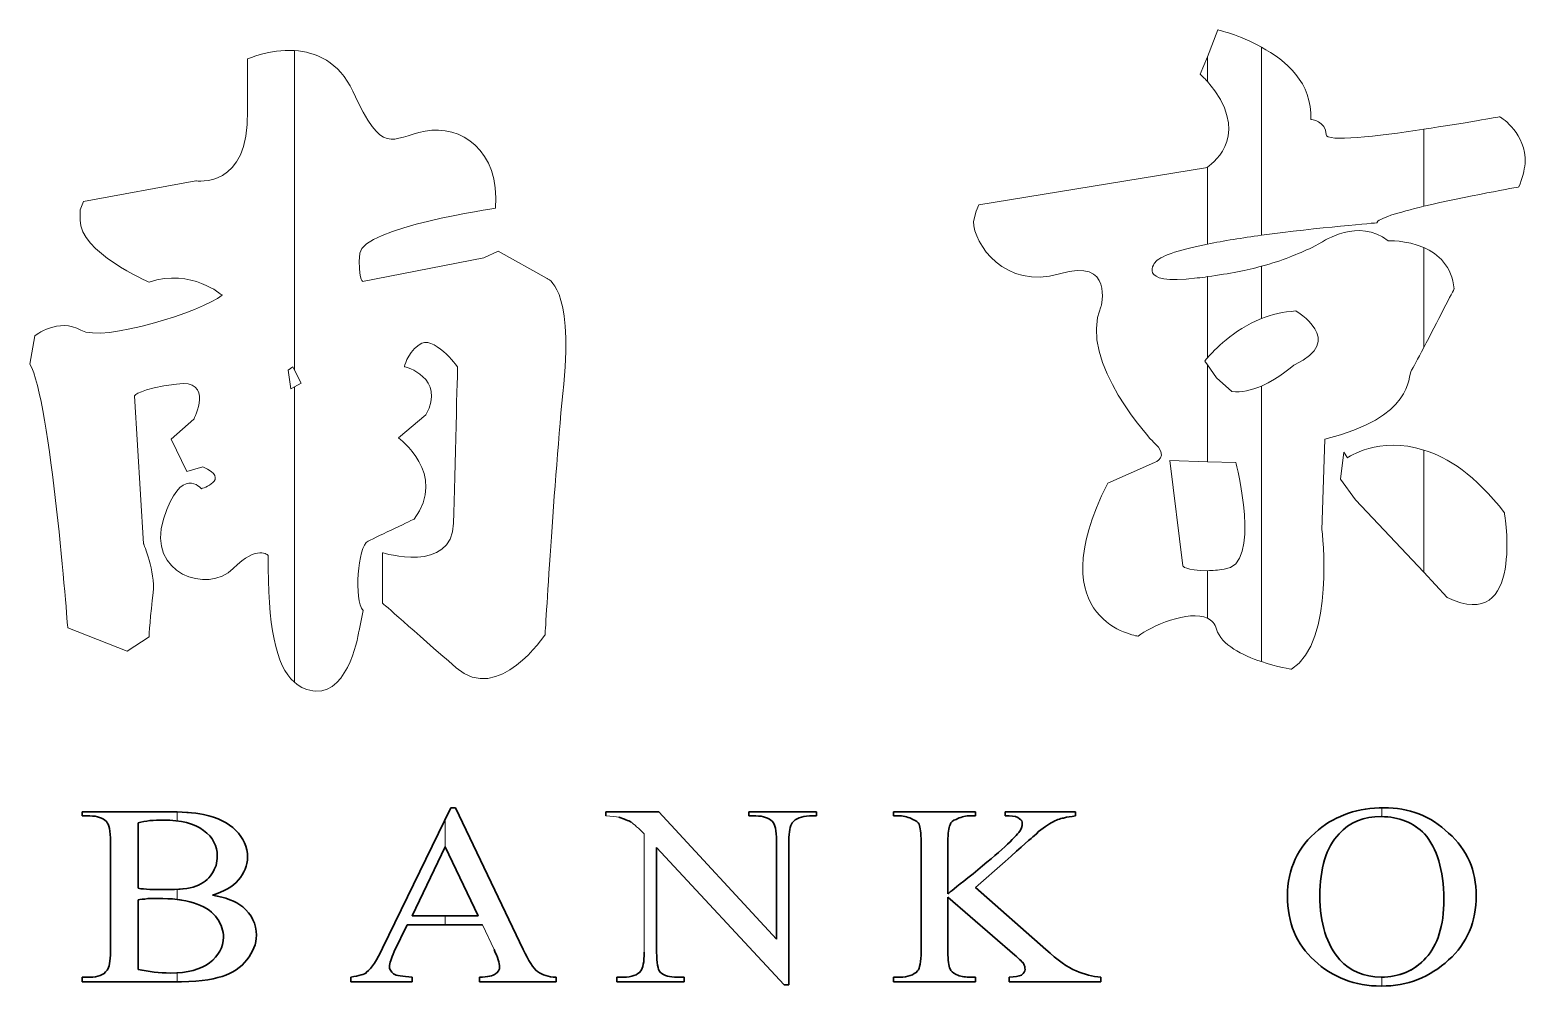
# Model space of a CAD drawing. Header units: millimetres. Extents: x 44393 to 91220, y 25301 to 41858.
# Drawn here: x 66104 to 66518.9, y 36943.6 to 37208.9 of the extents above; entities that cross this region are included whole.
import ezdxf

# ---------------------------------------------------------------- set-up
doc = ezdxf.new("R2010")
doc.units = ezdxf.units.MM
doc.layers.add('图层 1', color=7, linetype='Continuous')

msp = doc.modelspace()

# ---------------------------------------------------------------- linework, layer by layer
at = {"layer": '图层 1', "color": 12, "lineweight": 30, "true_color": 0xe50011}
for p, q in [((66219.22, 36982.18), (66210.04, 36963.07)), ((66228.39, 36963.07), (66219.22, 36982.18)), ((66210.04, 36963.07), (66228.39, 36963.07)), ((66228.39, 36963.07), (66228.39, 36963.07))]:
    msp.add_line(p, q, dxfattribs=at)
at = {"layer": '图层 1', "lineweight": 0}
for points in [[(66430.82, 37201.44), (66430.82, 37201.44), (66433.69, 37208.89), (66433.69, 37208.89)], [(66433.69, 37208.89), (66433.69, 37208.89), (66439.62, 37207.56), (66445.74, 37204.11)], [(66164.36, 37200.87), (66164.36, 37200.87), (66170.47, 37203.54), (66177.35, 37203.16)], [(66164.36, 37186.53), (66164.36, 37186.53), (66164.36, 37200.87), (66164.36, 37200.87)], [(66177.35, 37203.16), (66183.28, 37202.78), (66189.78, 37200.1), (66193.6, 37191.88)], [(66177.35, 37114.46), (66177.35, 37114.46), (66177.35, 37203.16), (66177.35, 37203.16)], [(66177.35, 37203.16), (66177.35, 37203.16), (66177.35, 37114.46), (66177.35, 37114.46)], [(66428.72, 37196.66), (66428.72, 37196.66), (66430.82, 37201.44), (66430.82, 37201.44)], [(66430.82, 37194.56), (66430.82, 37194.56), (66430.82, 37201.44), (66430.82, 37201.44)], [(66430.82, 37201.44), (66430.82, 37201.44), (66430.82, 37194.56), (66430.82, 37194.56)], [(66445.74, 37204.11), (66452.62, 37200.48), (66459.88, 37194.18), (66459.5, 37184.04)], [(66445.74, 37151.93), (66445.74, 37151.93), (66445.74, 37204.11), (66445.74, 37204.11)], [(66445.74, 37204.11), (66445.74, 37204.11), (66445.74, 37151.93), (66445.74, 37151.93)], [(66430.82, 37194.56), (66430.25, 37195.13), (66429.49, 37195.9), (66428.72, 37196.66)], [(66430.82, 37170.85), (66432.93, 37172.38), (66442.87, 37180.41), (66430.82, 37194.56)], [(66150.02, 37167.03), (66150.02, 37167.03), (66164.93, 37164.55), (66164.36, 37186.53)], [(66490.85, 37181.37), (66501.74, 37182.9), (66511.87, 37184.81), (66511.87, 37184.81)], [(66511.87, 37184.81), (66511.87, 37184.81), (66518.37, 37181.18), (66518.95, 37173.53)], [(66490.85, 37159.96), (66490.85, 37159.96), (66490.85, 37181.37), (66490.85, 37181.37)], [(66490.85, 37181.37), (66490.85, 37181.37), (66490.85, 37159.96), (66490.85, 37159.96)], [(66518.95, 37171.81), (66518.76, 37169.9), (66518.18, 37167.8), (66517.23, 37165.31)], [(66518.95, 37173.53), (66518.95, 37173.53), (66518.95, 37171.81), (66518.95, 37171.81)], [(66367.36, 37160.34), (66367.36, 37160.34), (66430.25, 37170.66), (66430.25, 37170.66)], [(66430.25, 37170.66), (66430.25, 37170.66), (66430.44, 37170.66), (66430.82, 37170.85)], [(66430.82, 37149.44), (66430.82, 37149.44), (66430.82, 37170.85), (66430.82, 37170.85)], [(66430.82, 37170.85), (66430.82, 37170.85), (66430.82, 37149.44), (66430.82, 37149.44)], [(66118.86, 37161.3), (66118.86, 37161.3), (66150.02, 37167.03), (66150.02, 37167.03)], [(66517.23, 37165.31), (66517.23, 37165.31), (66502.32, 37162.64), (66490.85, 37159.96)], [(66117.91, 37159), (66117.91, 37159), (66118.86, 37161.3), (66118.86, 37161.3)], [(66117.91, 37156.14), (66117.91, 37156.14), (66117.91, 37159), (66117.91, 37159)], [(66233.17, 37159.39), (66233.17, 37159.39), (66196.28, 37154.03), (66195.51, 37146.96)], [(66366.6, 37158.62), (66366.6, 37158.62), (66367.36, 37160.34), (66367.36, 37160.34)], [(66490.85, 37159.96), (66483.78, 37158.24), (66477.85, 37156.52), (66477.85, 37155.37)], [(66137.02, 37138.93), (66137.02, 37138.93), (66117.52, 37147.34), (66117.91, 37156.14)], [(66365.83, 37155.75), (66365.83, 37155.75), (66366.6, 37158.62), (66366.6, 37158.62)], [(66389.73, 37141.23), (66374.63, 37136.64), (66365.83, 37149.64), (66365.83, 37155.75)], [(66477.85, 37155.37), (66477.85, 37155.37), (66461.6, 37154.03), (66445.74, 37151.93)], [(66480.91, 37150.4), (66472.88, 37156.9), (66462.56, 37150.02), (66462.56, 37150.02)], [(66445.74, 37151.93), (66440.57, 37151.16), (66435.22, 37150.4), (66430.82, 37149.44)], [(66490.85, 37148.49), (66485.88, 37150.59), (66480.91, 37150.4), (66480.91, 37150.4)], [(66195.51, 37146.96), (66194.94, 37139.89), (66196.28, 37139.12), (66196.28, 37139.12)], [(66229.92, 37145.62), (66229.92, 37145.62), (66233.94, 37147.53), (66233.94, 37147.53)], [(66233.94, 37147.53), (66233.94, 37147.53), (66247.51, 37139.89), (66247.51, 37139.89)], [(66430.82, 37149.44), (66423.75, 37148.11), (66418.21, 37146.39), (66416.49, 37144.67)], [(66459.88, 37148.49), (66455.67, 37146.77), (66451.85, 37144.86), (66445.74, 37143.33)], [(66462.56, 37150.02), (66462.56, 37150.02), (66459.88, 37148.49), (66459.88, 37148.49)], [(66490.85, 37148.49), (66494.86, 37146.77), (66498.68, 37143.33), (66499.26, 37137.02)], [(66490.85, 37120.77), (66490.85, 37120.77), (66490.85, 37148.49), (66490.85, 37148.49)], [(66490.85, 37120.77), (66490.85, 37120.77), (66490.85, 37148.49), (66490.85, 37148.49)], [(66157.28, 37135.3), (66157.28, 37135.3), (66148.87, 37142.75), (66137.02, 37138.93)], [(66196.28, 37139.12), (66196.28, 37139.12), (66229.92, 37145.62), (66229.92, 37145.62)], [(66401.2, 37132.05), (66401.2, 37132.05), (66405.02, 37145.81), (66389.73, 37141.23)], [(66416.49, 37144.67), (66416.49, 37144.67), (66410.18, 37137.78), (66427.96, 37140.08)], [(66430.82, 37140.46), (66436.94, 37141.23), (66441.91, 37142.18), (66445.74, 37143.33)], [(66445.74, 37143.33), (66445.74, 37143.33), (66445.74, 37128.8), (66445.74, 37128.8)], [(66445.74, 37143.33), (66445.74, 37143.33), (66445.74, 37128.8), (66445.74, 37128.8)], [(66247.51, 37139.89), (66247.51, 37139.89), (66254.77, 37137.78), (66252.1, 37110.64)], [(66427.96, 37140.08), (66428.91, 37140.08), (66429.87, 37140.27), (66430.82, 37140.46)], [(66430.82, 37117.9), (66430.82, 37117.9), (66430.82, 37140.46), (66430.82, 37140.46)], [(66430.82, 37140.46), (66430.82, 37140.46), (66430.82, 37117.9), (66430.82, 37117.9)], [(66118.1, 37125.55), (66124.21, 37122.11), (66151.74, 37130.71), (66157.28, 37135.3)], [(66499.26, 37137.02), (66499.26, 37137.02), (66494.29, 37127.46), (66490.85, 37120.77)], [(66415.72, 37094.58), (66415.72, 37094.58), (66394.7, 37116.76), (66401.2, 37132.05)], [(66445.74, 37128.8), (66448.6, 37129.95), (66451.85, 37130.71), (66455.29, 37130.9)], [(66455.29, 37130.9), (66455.29, 37130.9), (66469.63, 37122.68), (66454.91, 37115.99)], [(66105.29, 37124.02), (66105.29, 37124.02), (66111.98, 37129.18), (66118.1, 37125.55)], [(66445.74, 37128.8), (66437.9, 37125.55), (66432.54, 37120.01), (66430.82, 37117.9)], [(66103.95, 37116.18), (66103.95, 37116.18), (66105.29, 37124.02), (66105.29, 37124.02)], [(66211.95, 37121.54), (66208.32, 37118.67), (66207.94, 37115.42), (66207.94, 37115.42)], [(66222.66, 37115.42), (66222.66, 37115.42), (66215.78, 37124.6), (66211.95, 37121.54)], [(66430.82, 37117.9), (66430.25, 37117.33), (66430.06, 37116.95), (66430.06, 37116.95)], [(66487.41, 37114.46), (66487.79, 37115.04), (66489.13, 37117.52), (66490.85, 37120.77)], [(66114.46, 37042.97), (66114.46, 37042.97), (66109.69, 37106.43), (66103.95, 37116.18)], [(66176.97, 37115.42), (66176.97, 37115.42), (66175.63, 37114.46), (66175.63, 37114.46)], [(66175.63, 37114.46), (66175.63, 37114.46), (66176.4, 37109.3), (66176.4, 37109.3)], [(66177.35, 37114.46), (66177.35, 37114.46), (66176.97, 37115.42), (66176.97, 37115.42)], [(66179.27, 37110.83), (66179.27, 37110.83), (66177.35, 37114.46), (66177.35, 37114.46)], [(66207.94, 37115.42), (66207.94, 37115.42), (66219.6, 37112.55), (66213.87, 37102.04)], [(66221.51, 37072.03), (66221.89, 37086.36), (66222.66, 37115.42), (66222.66, 37115.42)], [(66430.06, 37116.95), (66430.06, 37116.95), (66430.82, 37115.99), (66430.82, 37115.99)], [(66430.82, 37089.04), (66430.82, 37089.04), (66430.82, 37115.99), (66430.82, 37115.99)], [(66430.82, 37115.99), (66430.82, 37115.99), (66433.31, 37112.36), (66433.31, 37112.36)], [(66430.82, 37115.99), (66430.82, 37115.99), (66430.82, 37089.04), (66430.82, 37089.04)], [(66454.91, 37115.99), (66454.91, 37115.99), (66450.9, 37112.36), (66445.74, 37110.07)], [(66463.32, 37095.35), (66488.17, 37101.47), (66486.26, 37112.55), (66487.41, 37114.46)], [(66144.67, 37110.64), (66134.15, 37109.3), (66133.01, 37107.39), (66133.01, 37107.39)], [(66149.45, 37100.89), (66149.45, 37100.89), (66155.18, 37112.17), (66144.67, 37110.64)], [(66176.4, 37109.3), (66176.4, 37109.3), (66177.35, 37109.88), (66177.35, 37109.88)], [(66177.35, 37109.88), (66177.35, 37109.88), (66179.27, 37110.83), (66179.27, 37110.83)], [(66177.35, 37027.87), (66177.35, 37027.87), (66177.35, 37109.88), (66177.35, 37109.88)], [(66177.35, 37109.88), (66177.35, 37109.88), (66177.35, 37027.87), (66177.35, 37027.87)], [(66252.1, 37110.64), (66249.42, 37083.31), (66246.94, 37041.06), (66246.94, 37041.06)], [(66433.31, 37112.36), (66433.31, 37112.36), (66437.52, 37108.54), (66437.52, 37108.54)], [(66437.52, 37108.54), (66440.19, 37108.16), (66443.06, 37108.92), (66445.74, 37110.07)], [(66445.74, 37110.07), (66445.74, 37110.07), (66445.74, 37033.61), (66445.74, 37033.61)], [(66445.74, 37110.07), (66445.74, 37110.07), (66445.74, 37033.61), (66445.74, 37033.61)], [(66133.01, 37107.39), (66133.01, 37107.39), (66135.49, 37066.29), (66135.49, 37066.29)], [(66143.14, 37095.35), (66143.14, 37095.35), (66149.45, 37100.89), (66149.45, 37100.89)], [(66213.87, 37102.04), (66213.87, 37102.04), (66206.22, 37095.73), (66206.22, 37095.73)], [(66147.53, 37086.36), (66147.53, 37086.36), (66143.14, 37095.35), (66143.14, 37095.35)], [(66206.22, 37095.73), (66206.22, 37095.73), (66219.98, 37085.6), (66210.62, 37073.17)], [(66416.11, 37088.85), (66416.11, 37088.85), (66420.69, 37090.38), (66415.72, 37094.58)], [(66462.56, 37070.12), (66462.56, 37070.12), (66463.32, 37095.35), (66463.32, 37095.35)], [(66469.63, 37090.19), (66469.63, 37090.19), (66478.42, 37096.3), (66490.85, 37092.29)], [(66141.04, 37073.17), (66145.81, 37088.47), (66151.55, 37081.58), (66151.55, 37081.58)], [(66403.11, 37083.11), (66403.11, 37083.11), (66416.11, 37088.85), (66416.11, 37088.85)], [(66430.82, 37089.04), (66430.82, 37089.04), (66420.31, 37089.42), (66420.31, 37089.42)], [(66420.31, 37089.42), (66420.31, 37089.42), (66423.94, 37060.18), (66423.94, 37060.18)], [(66438.66, 37088.85), (66438.66, 37088.85), (66430.82, 37089.04), (66430.82, 37089.04)], [(66435.41, 37059.22), (66446.12, 37060.18), (66438.66, 37088.85), (66438.66, 37088.85)], [(66467.72, 37084.26), (66467.72, 37084.26), (66468.67, 37091.72), (66468.67, 37091.72)], [(66468.67, 37091.72), (66468.67, 37091.72), (66469.63, 37090.19), (66469.63, 37090.19)], [(66490.85, 37058.46), (66490.85, 37058.46), (66490.85, 37092.29), (66490.85, 37092.29)], [(66490.85, 37092.29), (66497.35, 37090.38), (66505.18, 37085.41), (66513.21, 37074.89)], [(66490.85, 37092.29), (66490.85, 37092.29), (66490.85, 37058.46), (66490.85, 37058.46)], [(66151.93, 37087.7), (66151.93, 37087.7), (66147.53, 37086.36), (66147.53, 37086.36)], [(66151.55, 37081.58), (66151.55, 37081.58), (66159.96, 37084.07), (66151.93, 37087.7)], [(66471.92, 37078.53), (66471.92, 37078.53), (66467.72, 37084.26), (66467.72, 37084.26)], [(66411.52, 37040.68), (66411.52, 37040.68), (66383.61, 37044.5), (66403.11, 37083.11)], [(66490.85, 37058.46), (66490.85, 37058.46), (66471.92, 37078.53), (66471.92, 37078.53)], [(66160.34, 37059.41), (66153.46, 37052.34), (66136.26, 37057.88), (66141.04, 37073.17)], [(66210.62, 37073.17), (66210.62, 37073.17), (66200.67, 37068.4), (66197.81, 37067.06)], [(66201.82, 37063.81), (66201.82, 37063.81), (66221.13, 37057.88), (66221.51, 37072.03)], [(66513.21, 37074.89), (66513.21, 37074.89), (66518.95, 37041.06), (66497.35, 37051.38)], [(66454.15, 37031.5), (66466.38, 37039.15), (66462.56, 37070.12), (66462.56, 37070.12)], [(66135.49, 37066.29), (66135.49, 37066.29), (66138.74, 37058.65), (66138.17, 37052.72)], [(66170.09, 37063.04), (66170.09, 37063.04), (66167.22, 37066.29), (66160.34, 37059.41)], [(66197.81, 37067.06), (66194.94, 37065.53), (66193.79, 37050.62), (66196.47, 37047.75)], [(66201.82, 37049.85), (66201.82, 37049.85), (66201.82, 37063.81), (66201.82, 37063.81)], [(66177.35, 37027.87), (66172.19, 37032.46), (66169.9, 37043.55), (66170.09, 37063.04)], [(66423.94, 37060.18), (66423.94, 37060.18), (66424.52, 37058.84), (66430.82, 37058.84)], [(66430.82, 37058.84), (66432.16, 37058.84), (66433.69, 37059.03), (66435.41, 37059.22)], [(66430.82, 37045.65), (66430.82, 37045.65), (66430.82, 37058.84), (66430.82, 37058.84)], [(66430.82, 37058.84), (66430.82, 37058.84), (66430.82, 37045.65), (66430.82, 37045.65)], [(66497.35, 37051.38), (66497.35, 37051.38), (66490.85, 37058.46), (66490.85, 37058.46)], [(66138.17, 37052.72), (66137.4, 37046.99), (66137.02, 37040.49), (66137.02, 37040.49)], [(66196.47, 37047.75), (66196.47, 37047.75), (66195.32, 37042.21), (66195.32, 37042.21)], [(66222.28, 37031.89), (66210.42, 37042.21), (66201.82, 37049.85), (66201.82, 37049.85)], [(66430.82, 37045.65), (66425.66, 37048.13), (66414.96, 37043.35), (66411.52, 37040.68)], [(66130.9, 37036.47), (66130.9, 37036.47), (66114.46, 37042.97), (66114.46, 37042.97)], [(66433.31, 37042.59), (66432.93, 37044.12), (66431.97, 37045.07), (66430.82, 37045.65)], [(66445.74, 37033.61), (66440.57, 37035.33), (66434.65, 37038.19), (66433.31, 37042.59)], [(66137.02, 37040.49), (66137.02, 37040.49), (66130.9, 37036.47), (66130.9, 37036.47)], [(66195.32, 37042.21), (66195.32, 37042.21), (66192.65, 37024.81), (66183.28, 37025.39)], [(66246.94, 37041.06), (66246.94, 37041.06), (66233.94, 37021.56), (66222.28, 37031.89)], [(66445.74, 37033.61), (66450.13, 37032.08), (66454.15, 37031.5), (66454.15, 37031.5)], [(66183.28, 37025.39), (66180.99, 37025.58), (66179.08, 37026.34), (66177.35, 37027.87)], [(66219.22, 36989.83), (66219.22, 36989.83), (66220.75, 36993.08), (66220.75, 36993.08)], [(66220.75, 36993.08), (66220.75, 36993.08), (66222.08, 36993.08), (66222.08, 36993.08)], [(66222.08, 36993.08), (66222.08, 36993.08), (66240.82, 36953.7), (66240.82, 36953.7)], [(66461.6, 36986.96), (66466.57, 36990.98), (66472.31, 36992.89), (66479.19, 36993.08)], [(66479.19, 36990.6), (66479.19, 36990.6), (66479.19, 36993.08), (66479.19, 36993.08)], [(66479.19, 36993.08), (66479.19, 36993.08), (66479.76, 36993.08), (66479.76, 36993.08)], [(66479.19, 36993.08), (66479.19, 36993.08), (66479.19, 36990.6), (66479.19, 36990.6)], [(66479.76, 36993.08), (66486.64, 36993.08), (66492.76, 36990.79), (66497.73, 36986.01)], [(66118.48, 36990.79), (66118.48, 36990.79), (66118.48, 36991.93), (66118.48, 36991.93)], [(66118.48, 36991.93), (66118.48, 36991.93), (66141.8, 36991.93), (66141.8, 36991.93)], [(66120.58, 36990.79), (66120.58, 36990.79), (66118.48, 36990.79), (66118.48, 36990.79)], [(66133.96, 36988.88), (66133.96, 36988.88), (66133.96, 36970.72), (66133.96, 36970.72)], [(66141.8, 36991.93), (66142.76, 36991.93), (66143.9, 36991.93), (66144.86, 36991.93)], [(66144.86, 36989.45), (66144.86, 36989.45), (66144.86, 36991.93), (66144.86, 36991.93)], [(66144.86, 36991.93), (66147.73, 36991.93), (66150.21, 36991.55), (66152.12, 36991.17)], [(66144.86, 36991.93), (66144.86, 36991.93), (66144.86, 36989.45), (66144.86, 36989.45)], [(66152.12, 36986.77), (66150.4, 36988.11), (66147.92, 36989.07), (66144.86, 36989.45)], [(66201.82, 36954.09), (66201.82, 36954.09), (66219.22, 36989.83), (66219.22, 36989.83)], [(66219.22, 36981.99), (66219.22, 36981.99), (66219.22, 36989.83), (66219.22, 36989.83)], [(66219.22, 36989.83), (66219.22, 36989.83), (66219.22, 36981.99), (66219.22, 36981.99)], [(66263.76, 36991.93), (66263.76, 36991.93), (66278.48, 36991.93), (66278.48, 36991.93)], [(66263.76, 36990.79), (66263.76, 36990.79), (66263.76, 36991.93), (66263.76, 36991.93)], [(66267.39, 36990.4), (66266.62, 36990.6), (66265.48, 36990.79), (66263.76, 36990.79)], [(66270.83, 36989.07), (66270.06, 36989.45), (66268.92, 36990.02), (66267.39, 36990.4)], [(66274.46, 36985.82), (66272.93, 36987.35), (66271.59, 36988.49), (66270.83, 36989.07)], [(66278.48, 36991.93), (66278.48, 36991.93), (66311.16, 36956.57), (66311.16, 36956.57)], [(66303.52, 36990.79), (66303.52, 36990.79), (66303.52, 36991.93), (66303.52, 36991.93)], [(66303.52, 36991.93), (66303.52, 36991.93), (66322.25, 36991.93), (66322.25, 36991.93)], [(66305.43, 36990.79), (66305.43, 36990.79), (66303.52, 36990.79), (66303.52, 36990.79)], [(66315.56, 36988.88), (66314.99, 36988.11), (66314.6, 36986.39), (66314.6, 36983.9)], [(66320.34, 36990.79), (66318.04, 36990.79), (66316.52, 36990.02), (66315.56, 36988.88)], [(66322.25, 36990.79), (66322.25, 36990.79), (66320.34, 36990.79), (66320.34, 36990.79)], [(66322.25, 36991.93), (66322.25, 36991.93), (66322.25, 36990.79), (66322.25, 36990.79)], [(66343.66, 36990.79), (66343.66, 36990.79), (66343.66, 36991.93), (66343.66, 36991.93)], [(66343.66, 36991.93), (66343.66, 36991.93), (66366.41, 36991.93), (66366.41, 36991.93)], [(66345.38, 36990.79), (66345.38, 36990.79), (66343.66, 36990.79), (66343.66, 36990.79)], [(66349.01, 36989.83), (66347.86, 36990.4), (66346.72, 36990.79), (66345.38, 36990.79)], [(66350.73, 36988.49), (66350.54, 36989.07), (66349.97, 36989.45), (66349.01, 36989.83)], [(66361.05, 36989.83), (66360.1, 36989.64), (66359.52, 36989.07), (66359.33, 36988.3)], [(66364.49, 36990.79), (66363.35, 36990.79), (66362.2, 36990.4), (66361.05, 36989.83)], [(66366.41, 36990.79), (66366.41, 36990.79), (66364.49, 36990.79), (66364.49, 36990.79)], [(66366.41, 36991.93), (66366.41, 36991.93), (66366.41, 36990.79), (66366.41, 36990.79)], [(66374.63, 36990.79), (66374.63, 36990.79), (66374.63, 36991.93), (66374.63, 36991.93)], [(66374.63, 36991.93), (66374.63, 36991.93), (66394.12, 36991.93), (66394.12, 36991.93)], [(66375.77, 36990.79), (66375.77, 36990.79), (66374.63, 36990.79), (66374.63, 36990.79)], [(66378.64, 36990.02), (66378.07, 36990.6), (66377.11, 36990.79), (66375.77, 36990.79)], [(66394.12, 36990.79), (66392.98, 36990.6), (66391.83, 36990.6), (66390.87, 36990.21)], [(66394.12, 36991.93), (66394.12, 36991.93), (66394.12, 36990.79), (66394.12, 36990.79)], [(66479, 36990.6), (66474.22, 36990.6), (66470.2, 36989.07), (66467.34, 36985.82)], [(66479.19, 36990.6), (66479.19, 36990.6), (66479, 36990.6), (66479, 36990.6)], [(66491.04, 36985.82), (66488.17, 36988.88), (66484.16, 36990.4), (66479.19, 36990.6)], [(66274.46, 36952.94), (66274.46, 36952.94), (66274.46, 36985.82), (66274.46, 36985.82)], [(66351.3, 36983.71), (66351.3, 36986.01), (66351.11, 36987.54), (66350.73, 36988.49)], [(66359.33, 36988.3), (66358.95, 36987.54), (66358.76, 36986.01), (66358.76, 36983.71)], [(66364.3, 36973.58), (66372.14, 36979.89), (66376.73, 36984.1), (66378.45, 36986.2)], [(66382.65, 36985.24), (66382.08, 36984.86), (66379.4, 36982.38), (66374.63, 36978.17)], [(66126.32, 36953.13), (66126.32, 36953.13), (66126.32, 36983.71), (66126.32, 36983.71)], [(66219.22, 36981.99), (66219.22, 36981.99), (66210.04, 36963.07), (66210.04, 36963.07)], [(66228.39, 36963.07), (66228.39, 36963.07), (66219.22, 36982.18), (66219.22, 36982.18)], [(66219.22, 36982.18), (66219.22, 36982.18), (66219.22, 36981.99), (66219.22, 36981.99)], [(66313.27, 36943.95), (66313.27, 36943.95), (66277.9, 36981.99), (66277.9, 36981.99)], [(66277.9, 36981.99), (66277.9, 36981.99), (66277.9, 36952.94), (66277.9, 36952.94)], [(66311.16, 36956.57), (66311.16, 36956.57), (66311.16, 36983.9), (66311.16, 36983.9)], [(66314.6, 36983.9), (66314.6, 36983.9), (66314.6, 36943.95), (66314.6, 36943.95)], [(66351.3, 36953.13), (66351.3, 36953.13), (66351.3, 36983.71), (66351.3, 36983.71)], [(66358.76, 36983.71), (66358.76, 36983.71), (66358.76, 36969.19), (66358.76, 36969.19)], [(66374.63, 36978.17), (66374.63, 36978.17), (66366.41, 36970.91), (66366.41, 36970.91)], [(66150.02, 36971.29), (66151.93, 36972.05), (66153.46, 36973.2), (66154.42, 36974.73)], [(66161.87, 36973.01), (66160.15, 36971.1), (66157.86, 36969.76), (66154.61, 36968.8)], [(66358.76, 36969.19), (66359.33, 36969.57), (66361.05, 36971.1), (66364.3, 36973.58)], [(66133.96, 36970.72), (66134.92, 36970.52), (66136.06, 36970.52), (66137.21, 36970.33)], [(66136.64, 36967.85), (66135.49, 36967.66), (66134.54, 36967.66), (66133.96, 36967.47)], [(66144.86, 36970.33), (66147.15, 36970.52), (66148.68, 36970.91), (66150.02, 36971.29)], [(66144.86, 36967.66), (66144.86, 36967.66), (66144.86, 36970.33), (66144.86, 36970.33)], [(66144.86, 36970.33), (66144.86, 36970.33), (66144.86, 36967.66), (66144.86, 36967.66)], [(66154.61, 36968.8), (66158.24, 36968.23), (66161.11, 36967.08), (66163.02, 36965.56)], [(66377.3, 36952.17), (66377.3, 36952.17), (66358.76, 36968.23), (66358.76, 36968.23)], [(66358.76, 36968.23), (66358.76, 36968.23), (66358.76, 36953.13), (66358.76, 36953.13)], [(66366.41, 36970.91), (66366.41, 36970.91), (66385.9, 36953.7), (66385.9, 36953.7)], [(66133.96, 36967.47), (66133.96, 36967.47), (66133.96, 36948.16), (66133.96, 36948.16)], [(66150.4, 36966.32), (66148.87, 36966.89), (66146.96, 36967.47), (66144.86, 36967.66)], [(66155.94, 36962.31), (66154.8, 36964.03), (66152.89, 36965.36), (66150.4, 36966.32)], [(66208.7, 36960.58), (66208.7, 36960.58), (66205.07, 36953.13), (66205.07, 36953.13)], [(66219.22, 36960.58), (66219.22, 36960.58), (66208.7, 36960.58), (66208.7, 36960.58)], [(66210.04, 36963.07), (66210.04, 36963.07), (66219.22, 36963.07), (66219.22, 36963.07)], [(66219.22, 36960.58), (66219.22, 36960.58), (66219.22, 36963.07), (66219.22, 36963.07)], [(66219.22, 36963.07), (66219.22, 36963.07), (66228.39, 36963.07), (66228.39, 36963.07)], [(66219.22, 36963.07), (66219.22, 36963.07), (66219.22, 36960.58), (66219.22, 36960.58)], [(66229.54, 36960.58), (66229.54, 36960.58), (66219.22, 36960.58), (66219.22, 36960.58)], [(66232.79, 36953.7), (66232.79, 36953.7), (66229.54, 36960.58), (66229.54, 36960.58)], [(66125.36, 36947.97), (66125.93, 36948.73), (66126.32, 36950.45), (66126.32, 36953.13)], [(66197.42, 36947.39), (66198.76, 36948.54), (66200.29, 36950.84), (66201.82, 36954.09)], [(66240.82, 36953.7), (66242.35, 36950.64), (66243.69, 36948.54), (66244.83, 36947.59)], [(66273.51, 36947.78), (66274.08, 36948.54), (66274.46, 36950.26), (66274.46, 36952.94)], [(66277.9, 36952.94), (66277.9, 36950.07), (66278.28, 36948.16), (66278.86, 36947.39)], [(66350.35, 36947.78), (66350.92, 36948.54), (66351.3, 36950.26), (66351.3, 36953.13)], [(66358.76, 36953.13), (66358.76, 36950.64), (66358.95, 36949.11), (66359.33, 36948.35)], [(66379.79, 36949.69), (66379.6, 36950.07), (66378.64, 36951.03), (66377.3, 36952.17)], [(66385.9, 36953.7), (66389.15, 36950.84), (66392.02, 36948.73), (66394.31, 36947.78)], [(66479.19, 36946.06), (66484.16, 36946.25), (66488.17, 36947.97), (66491.42, 36951.41)], [(66120.58, 36946.06), (66122.88, 36946.06), (66124.4, 36946.63), (66125.36, 36947.97)], [(66144.86, 36947.2), (66148.68, 36947.59), (66151.74, 36948.35), (66153.84, 36950.07)], [(66144.86, 36944.72), (66144.86, 36944.72), (66144.86, 36947.2), (66144.86, 36947.2)], [(66144.86, 36947.2), (66144.86, 36947.2), (66144.86, 36944.72), (66144.86, 36944.72)], [(66164.16, 36950.84), (66162.63, 36948.73), (66160.15, 36947.2), (66157.28, 36946.25)], [(66193.03, 36946.06), (66195.32, 36946.44), (66196.85, 36946.82), (66197.42, 36947.39)], [(66244.83, 36947.59), (66246.17, 36946.63), (66247.89, 36946.06), (66249.99, 36946.06)], [(66268.73, 36946.06), (66271.02, 36946.06), (66272.55, 36946.63), (66273.51, 36947.78)], [(66278.86, 36947.39), (66280, 36946.44), (66281.53, 36946.06), (66283.64, 36946.06)], [(66345.38, 36946.06), (66347.67, 36946.06), (66349.2, 36946.63), (66350.35, 36947.78)], [(66359.33, 36948.35), (66359.52, 36947.78), (66360.1, 36947.2), (66361.05, 36946.82)], [(66394.31, 36947.78), (66396.61, 36946.82), (66398.9, 36946.25), (66401.2, 36946.06)], [(66467.53, 36950.84), (66470.39, 36947.78), (66474.22, 36946.06), (66479, 36946.06)], [(66497.73, 36950.84), (66492.57, 36946.06), (66486.45, 36943.76), (66479.19, 36943.57)], [(66118.48, 36944.72), (66118.48, 36944.72), (66118.48, 36946.06), (66118.48, 36946.06)], [(66118.48, 36946.06), (66118.48, 36946.06), (66120.58, 36946.06), (66120.58, 36946.06)], [(66143.9, 36944.72), (66143.9, 36944.72), (66118.48, 36944.72), (66118.48, 36944.72)], [(66144.86, 36944.72), (66144.86, 36944.72), (66143.9, 36944.72), (66143.9, 36944.72)], [(66157.28, 36946.25), (66154.61, 36945.29), (66150.4, 36944.72), (66144.86, 36944.72)], [(66193.03, 36944.72), (66193.03, 36944.72), (66193.03, 36946.06), (66193.03, 36946.06)], [(66210.04, 36944.72), (66210.04, 36944.72), (66193.03, 36944.72), (66193.03, 36944.72)], [(66204.88, 36947.01), (66205.65, 36946.44), (66207.37, 36946.25), (66210.04, 36946.06)], [(66210.04, 36946.06), (66210.04, 36946.06), (66210.04, 36944.72), (66210.04, 36944.72)], [(66228.77, 36946.06), (66231.07, 36946.06), (66232.41, 36946.44), (66233.17, 36947.01)], [(66228.77, 36944.72), (66228.77, 36944.72), (66228.77, 36946.06), (66228.77, 36946.06)], [(66249.99, 36944.72), (66249.99, 36944.72), (66228.77, 36944.72), (66228.77, 36944.72)], [(66249.99, 36946.06), (66249.99, 36946.06), (66249.99, 36944.72), (66249.99, 36944.72)], [(66266.81, 36944.72), (66266.81, 36944.72), (66266.81, 36946.06), (66266.81, 36946.06)], [(66266.81, 36946.06), (66266.81, 36946.06), (66268.73, 36946.06), (66268.73, 36946.06)], [(66285.55, 36944.72), (66285.55, 36944.72), (66266.81, 36944.72), (66266.81, 36944.72)], [(66283.64, 36946.06), (66283.64, 36946.06), (66285.55, 36946.06), (66285.55, 36946.06)], [(66285.55, 36946.06), (66285.55, 36946.06), (66285.55, 36944.72), (66285.55, 36944.72)], [(66314.6, 36943.95), (66314.6, 36943.95), (66313.27, 36943.95), (66313.27, 36943.95)], [(66343.66, 36944.72), (66343.66, 36944.72), (66343.66, 36946.06), (66343.66, 36946.06)], [(66343.66, 36946.06), (66343.66, 36946.06), (66345.38, 36946.06), (66345.38, 36946.06)], [(66366.41, 36944.72), (66366.41, 36944.72), (66343.66, 36944.72), (66343.66, 36944.72)], [(66361.05, 36946.82), (66362.2, 36946.25), (66363.35, 36946.06), (66364.49, 36946.06)], [(66364.49, 36946.06), (66364.49, 36946.06), (66366.41, 36946.06), (66366.41, 36946.06)], [(66366.41, 36946.06), (66366.41, 36946.06), (66366.41, 36944.72), (66366.41, 36944.72)], [(66375.77, 36946.06), (66377.3, 36946.06), (66378.45, 36946.25), (66379.21, 36946.63)], [(66375.77, 36944.72), (66375.77, 36944.72), (66375.77, 36946.06), (66375.77, 36946.06)], [(66401.2, 36944.72), (66401.2, 36944.72), (66375.77, 36944.72), (66375.77, 36944.72)], [(66401.2, 36946.06), (66401.2, 36946.06), (66401.2, 36944.72), (66401.2, 36944.72)], [(66479, 36946.06), (66479, 36946.06), (66479.19, 36946.06), (66479.19, 36946.06)], [(66479.19, 36943.57), (66479.19, 36943.57), (66479, 36943.57), (66479, 36943.57)], [(66479.19, 36943.57), (66479.19, 36943.57), (66479.19, 36946.06), (66479.19, 36946.06)], [(66479.19, 36946.06), (66479.19, 36946.06), (66479.19, 36943.57), (66479.19, 36943.57)]]:
    msp.add_open_spline(points, degree=3, dxfattribs=at)
for points, knots in [([(66193.6, 37191.88), (66202.01, 37173.53), (66203.92, 37178.88), (66213.67, 37180.79), (66223.42, 37182.71), (66234.51, 37175.63), (66233.17, 37159.39)], [1, 1, 1, 1, 2, 2, 2, 3, 3, 3, 3]), ([(66459.5, 37184.04), (66459.5, 37184.04), (66463.7, 37183.66), (66463.7, 37179.84), (66463.7, 37177.74), (66477.85, 37179.26), (66490.85, 37181.37)], [1, 1, 1, 1, 2, 2, 2, 3, 3, 3, 3]), ([(66126.32, 36983.71), (66126.32, 36986.58), (66125.93, 36988.49), (66125.17, 36989.26), (66124.21, 36990.21), (66122.68, 36990.79), (66120.58, 36990.79)], [7, 7, 7, 7, 8, 8, 8, 9, 9, 9, 9]), ([(66144.86, 36989.45), (66143.71, 36989.64), (66142.37, 36989.64), (66141.04, 36989.64), (66138.36, 36989.64), (66136.06, 36989.45), (66133.96, 36988.88)], [14, 14, 14, 14, 15, 15, 15, 16, 16, 16, 16]), ([(66152.12, 36991.17), (66156.14, 36990.4), (66159, 36988.88), (66161.11, 36986.77), (66163.21, 36984.67), (66164.36, 36982.18), (66164.36, 36979.32), (66164.36, 36977.02), (66163.4, 36974.92), (66161.87, 36973.01)], [19, 19, 19, 19, 20, 20, 20, 21, 21, 21, 22, 22, 22, 22]), ([(66311.16, 36983.9), (66311.16, 36986.77), (66310.78, 36988.49), (66310.02, 36989.26), (66309.06, 36990.21), (66307.53, 36990.79), (66305.43, 36990.79)], [3, 3, 3, 3, 4, 4, 4, 5, 5, 5, 5]), ([(66378.45, 36986.2), (66379.21, 36987.15), (66379.4, 36987.92), (66379.4, 36988.68), (66379.4, 36989.26), (66379.21, 36989.64), (66378.64, 36990.02)], [37, 37, 37, 37, 38, 38, 38, 39, 39, 39, 39]), ([(66390.87, 36990.21), (66389.92, 36990.02), (66388.77, 36989.64), (66387.43, 36988.88), (66386.1, 36988.11), (66384.37, 36986.96), (66382.65, 36985.24)], [45, 45, 45, 45, 46, 46, 46, 47, 47, 47, 47]), ([(66154.42, 36974.73), (66155.56, 36976.26), (66155.94, 36977.79), (66155.94, 36979.7), (66155.94, 36982.38), (66154.8, 36984.86), (66152.12, 36986.77)], [14, 14, 14, 14, 15, 15, 15, 16, 16, 16, 16]), ([(66479, 36943.57), (66471.73, 36943.57), (66465.42, 36946.06), (66460.45, 36950.64), (66455.48, 36955.23), (66453, 36961.16), (66453, 36968.61), (66453, 36976.07), (66455.87, 36982.18), (66461.6, 36986.96)], [9, 9, 9, 9, 10, 10, 10, 11, 11, 11, 12, 12, 12, 12]), ([(66467.34, 36985.82), (66463.7, 36981.99), (66461.98, 36976.26), (66461.98, 36968.61), (66461.98, 36960.97), (66463.89, 36955.04), (66467.53, 36950.84)], [3, 3, 3, 3, 4, 4, 4, 5, 5, 5, 5]), ([(66491.42, 36951.41), (66494.67, 36954.85), (66496.39, 36960.2), (66496.39, 36967.66), (66496.39, 36975.88), (66494.48, 36981.8), (66491.04, 36985.82)], [2, 2, 2, 2, 3, 3, 3, 4, 4, 4, 4]), ([(66497.73, 36986.01), (66502.89, 36981.42), (66505.38, 36975.69), (66505.38, 36968.61), (66505.38, 36961.54), (66502.89, 36955.42), (66497.73, 36950.84)], [8, 8, 8, 8, 9, 9, 9, 10, 10, 10, 10]), ([(66144.86, 36967.66), (66143.71, 36967.85), (66142.37, 36967.85), (66140.84, 36967.85), (66139.31, 36967.85), (66137.79, 36967.85), (66136.64, 36967.85)], [21, 21, 21, 21, 22, 22, 22, 23, 23, 23, 23]), ([(66137.21, 36970.33), (66138.55, 36970.33), (66139.89, 36970.33), (66141.42, 36970.33), (66142.76, 36970.33), (66143.9, 36970.33), (66144.86, 36970.33)], [18, 18, 18, 18, 19, 19, 19, 20, 20, 20, 20]), ([(66163.02, 36965.56), (66165.5, 36963.45), (66166.84, 36960.78), (66166.84, 36957.72), (66166.84, 36955.23), (66165.88, 36953.13), (66164.16, 36950.84)], [1, 1, 1, 1, 2, 2, 2, 3, 3, 3, 3]), ([(66153.84, 36950.07), (66156.33, 36951.98), (66157.67, 36954.28), (66157.67, 36957.14), (66157.67, 36958.86), (66157.09, 36960.58), (66155.94, 36962.31)], [7, 7, 7, 7, 8, 8, 8, 9, 9, 9, 9]), ([(66205.07, 36953.13), (66204.31, 36951.22), (66203.73, 36949.88), (66203.73, 36948.92), (66203.73, 36948.35), (66204.12, 36947.59), (66204.88, 36947.01)], [6, 6, 6, 6, 7, 7, 7, 8, 8, 8, 8]), ([(66233.17, 36947.01), (66233.94, 36947.39), (66234.32, 36948.16), (66234.32, 36948.92), (66234.32, 36949.88), (66233.74, 36951.6), (66232.79, 36953.7)], [14, 14, 14, 14, 15, 15, 15, 16, 16, 16, 16]), ([(66133.96, 36948.16), (66137.02, 36947.59), (66139.89, 36947.2), (66142.95, 36947.2), (66143.71, 36947.2), (66144.29, 36947.2), (66144.86, 36947.2)], [25, 25, 25, 25, 26, 26, 26, 27, 27, 27, 27]), ([(66379.21, 36946.63), (66379.79, 36947.2), (66380.17, 36947.59), (66380.17, 36948.16), (66380.17, 36948.73), (66379.98, 36949.31), (66379.79, 36949.69)], [7, 7, 7, 7, 8, 8, 8, 9, 9, 9, 9])]:
    msp.add_open_spline(points, degree=3, knots=knots, dxfattribs=at)
at = {"layer": '图层 1', "color": 12, "lineweight": 30, "true_color": 0xe50011}
for points in [[(66201.82, 36954.09), (66201.82, 36954.09), (66220.75, 36993.08), (66220.75, 36993.08)], [(66220.75, 36993.08), (66220.75, 36993.08), (66222.08, 36993.08), (66222.08, 36993.08)], [(66222.08, 36993.08), (66222.08, 36993.08), (66240.82, 36953.7), (66240.82, 36953.7)], [(66461.6, 36986.96), (66466.57, 36990.98), (66472.69, 36993.08), (66479.76, 36993.08)], [(66479.76, 36993.08), (66486.64, 36993.08), (66492.76, 36990.79), (66497.73, 36986.01)], [(66118.48, 36990.79), (66118.48, 36990.79), (66118.48, 36991.93), (66118.48, 36991.93)], [(66118.48, 36991.93), (66118.48, 36991.93), (66141.8, 36991.93), (66141.8, 36991.93)], [(66120.58, 36990.79), (66120.58, 36990.79), (66118.48, 36990.79), (66118.48, 36990.79)], [(66133.96, 36988.88), (66133.96, 36988.88), (66133.96, 36970.72), (66133.96, 36970.72)], [(66141.8, 36991.93), (66146.01, 36991.93), (66149.45, 36991.74), (66152.12, 36991.17)], [(66263.76, 36991.93), (66263.76, 36991.93), (66278.48, 36991.93), (66278.48, 36991.93)], [(66263.76, 36990.79), (66263.76, 36990.79), (66263.76, 36991.93), (66263.76, 36991.93)], [(66270.83, 36989.07), (66270.06, 36989.45), (66268.92, 36990.02), (66267.39, 36990.4)], [(66278.48, 36991.93), (66278.48, 36991.93), (66311.16, 36956.57), (66311.16, 36956.57)], [(66303.52, 36990.79), (66303.52, 36990.79), (66303.52, 36991.93), (66303.52, 36991.93)], [(66303.52, 36991.93), (66303.52, 36991.93), (66322.25, 36991.93), (66322.25, 36991.93)], [(66305.43, 36990.79), (66305.43, 36990.79), (66303.52, 36990.79), (66303.52, 36990.79)], [(66315.56, 36988.88), (66314.99, 36988.11), (66314.6, 36986.39), (66314.6, 36983.9)], [(66320.34, 36990.79), (66318.04, 36990.79), (66316.52, 36990.02), (66315.56, 36988.88)], [(66322.25, 36990.79), (66322.25, 36990.79), (66320.34, 36990.79), (66320.34, 36990.79)], [(66322.25, 36991.93), (66322.25, 36991.93), (66322.25, 36990.79), (66322.25, 36990.79)], [(66343.66, 36990.79), (66343.66, 36990.79), (66343.66, 36991.93), (66343.66, 36991.93)], [(66343.66, 36991.93), (66343.66, 36991.93), (66366.41, 36991.93), (66366.41, 36991.93)], [(66345.38, 36990.79), (66345.38, 36990.79), (66343.66, 36990.79), (66343.66, 36990.79)], [(66349.01, 36989.83), (66347.86, 36990.4), (66346.72, 36990.79), (66345.38, 36990.79)], [(66350.73, 36988.49), (66350.54, 36989.07), (66349.97, 36989.45), (66349.01, 36989.83)], [(66361.05, 36989.83), (66360.1, 36989.64), (66359.52, 36989.07), (66359.33, 36988.3)], [(66364.49, 36990.79), (66363.35, 36990.79), (66362.2, 36990.4), (66361.05, 36989.83)], [(66366.41, 36990.79), (66366.41, 36990.79), (66364.49, 36990.79), (66364.49, 36990.79)], [(66366.41, 36991.93), (66366.41, 36991.93), (66366.41, 36990.79), (66366.41, 36990.79)], [(66374.63, 36990.79), (66374.63, 36990.79), (66374.63, 36991.93), (66374.63, 36991.93)], [(66374.63, 36991.93), (66374.63, 36991.93), (66394.12, 36991.93), (66394.12, 36991.93)], [(66375.77, 36990.79), (66375.77, 36990.79), (66374.63, 36990.79), (66374.63, 36990.79)], [(66378.64, 36990.02), (66378.07, 36990.6), (66377.11, 36990.79), (66375.77, 36990.79)], [(66394.12, 36990.79), (66392.98, 36990.6), (66391.83, 36990.6), (66390.87, 36990.21)], [(66394.12, 36991.93), (66394.12, 36991.93), (66394.12, 36990.79), (66394.12, 36990.79)], [(66479, 36990.6), (66474.22, 36990.6), (66470.2, 36989.07), (66467.34, 36985.82)], [(66491.04, 36985.82), (66487.98, 36988.88), (66483.97, 36990.6), (66479, 36990.6)], [(66351.3, 36983.71), (66351.3, 36986.01), (66351.11, 36987.54), (66350.73, 36988.49)], [(66359.33, 36988.3), (66358.95, 36987.54), (66358.76, 36986.01), (66358.76, 36983.71)], [(66364.3, 36973.58), (66372.14, 36979.89), (66376.73, 36984.1), (66378.45, 36986.2)], [(66382.65, 36985.24), (66382.08, 36984.86), (66379.4, 36982.38), (66374.63, 36978.17)], [(66126.32, 36953.13), (66126.32, 36953.13), (66126.32, 36983.71), (66126.32, 36983.71)], [(66313.27, 36943.95), (66313.27, 36943.95), (66277.9, 36981.99), (66277.9, 36981.99)], [(66277.9, 36981.99), (66277.9, 36981.99), (66277.9, 36952.94), (66277.9, 36952.94)], [(66311.16, 36956.57), (66311.16, 36956.57), (66311.16, 36983.9), (66311.16, 36983.9)], [(66314.6, 36983.9), (66314.6, 36983.9), (66314.6, 36943.95), (66314.6, 36943.95)], [(66351.3, 36953.13), (66351.3, 36953.13), (66351.3, 36983.71), (66351.3, 36983.71)], [(66358.76, 36983.71), (66358.76, 36983.71), (66358.76, 36969.19), (66358.76, 36969.19)], [(66150.02, 36971.29), (66151.93, 36972.05), (66153.46, 36973.2), (66154.42, 36974.73)], [(66161.87, 36973.01), (66160.15, 36971.1), (66157.86, 36969.76), (66154.61, 36968.8)], [(66358.76, 36969.19), (66359.33, 36969.57), (66361.05, 36971.1), (66364.3, 36973.58)], [(66133.96, 36970.72), (66134.92, 36970.52), (66136.06, 36970.52), (66137.21, 36970.33)], [(66136.64, 36967.85), (66135.49, 36967.66), (66134.54, 36967.66), (66133.96, 36967.47)], [(66154.61, 36968.8), (66158.24, 36968.23), (66161.11, 36967.08), (66163.02, 36965.56)], [(66377.3, 36952.17), (66377.3, 36952.17), (66358.76, 36968.23), (66358.76, 36968.23)], [(66358.76, 36968.23), (66358.76, 36968.23), (66358.76, 36953.13), (66358.76, 36953.13)], [(66366.41, 36970.91), (66366.41, 36970.91), (66385.9, 36953.7), (66385.9, 36953.7)], [(66133.96, 36967.47), (66133.96, 36967.47), (66133.96, 36948.16), (66133.96, 36948.16)], [(66155.94, 36962.31), (66154.8, 36964.03), (66152.89, 36965.36), (66150.4, 36966.32)], [(66208.7, 36960.58), (66208.7, 36960.58), (66205.07, 36953.13), (66205.07, 36953.13)], [(66229.54, 36960.58), (66229.54, 36960.58), (66208.7, 36960.58), (66208.7, 36960.58)], [(66125.36, 36947.97), (66125.93, 36948.73), (66126.32, 36950.45), (66126.32, 36953.13)], [(66197.42, 36947.39), (66198.76, 36948.54), (66200.29, 36950.84), (66201.82, 36954.09)], [(66240.82, 36953.7), (66242.35, 36950.64), (66243.69, 36948.54), (66244.83, 36947.59)], [(66273.51, 36947.78), (66274.08, 36948.54), (66274.46, 36950.26), (66274.46, 36952.94)], [(66277.9, 36952.94), (66277.9, 36950.07), (66278.28, 36948.16), (66278.86, 36947.39)], [(66350.35, 36947.78), (66350.92, 36948.54), (66351.3, 36950.26), (66351.3, 36953.13)], [(66358.76, 36953.13), (66358.76, 36950.64), (66358.95, 36949.11), (66359.33, 36948.35)], [(66379.79, 36949.69), (66379.6, 36950.07), (66378.64, 36951.03), (66377.3, 36952.17)], [(66385.9, 36953.7), (66389.15, 36950.84), (66392.02, 36948.73), (66394.31, 36947.78)], [(66120.58, 36946.06), (66122.88, 36946.06), (66124.4, 36946.63), (66125.36, 36947.97)], [(66164.16, 36950.84), (66162.63, 36948.73), (66160.15, 36947.2), (66157.28, 36946.25)], [(66193.03, 36946.06), (66195.32, 36946.44), (66196.85, 36946.82), (66197.42, 36947.39)], [(66244.83, 36947.59), (66246.17, 36946.63), (66247.89, 36946.06), (66249.99, 36946.06)], [(66268.73, 36946.06), (66271.02, 36946.06), (66272.55, 36946.63), (66273.51, 36947.78)], [(66278.86, 36947.39), (66280, 36946.44), (66281.53, 36946.06), (66283.64, 36946.06)], [(66345.38, 36946.06), (66347.67, 36946.06), (66349.2, 36946.63), (66350.35, 36947.78)], [(66359.33, 36948.35), (66359.52, 36947.78), (66360.1, 36947.2), (66361.05, 36946.82)], [(66394.31, 36947.78), (66396.61, 36946.82), (66398.9, 36946.25), (66401.2, 36946.06)], [(66118.48, 36944.72), (66118.48, 36944.72), (66118.48, 36946.06), (66118.48, 36946.06)], [(66118.48, 36946.06), (66118.48, 36946.06), (66120.58, 36946.06), (66120.58, 36946.06)], [(66143.9, 36944.72), (66143.9, 36944.72), (66118.48, 36944.72), (66118.48, 36944.72)], [(66157.28, 36946.25), (66154.42, 36945.29), (66149.83, 36944.72), (66143.9, 36944.72)], [(66193.03, 36944.72), (66193.03, 36944.72), (66193.03, 36946.06), (66193.03, 36946.06)], [(66210.04, 36944.72), (66210.04, 36944.72), (66193.03, 36944.72), (66193.03, 36944.72)], [(66204.88, 36947.01), (66205.65, 36946.44), (66207.37, 36946.25), (66210.04, 36946.06)], [(66210.04, 36946.06), (66210.04, 36946.06), (66210.04, 36944.72), (66210.04, 36944.72)], [(66228.77, 36946.06), (66231.07, 36946.06), (66232.41, 36946.44), (66233.17, 36947.01)], [(66228.77, 36944.72), (66228.77, 36944.72), (66228.77, 36946.06), (66228.77, 36946.06)], [(66249.99, 36944.72), (66249.99, 36944.72), (66228.77, 36944.72), (66228.77, 36944.72)], [(66249.99, 36946.06), (66249.99, 36946.06), (66249.99, 36944.72), (66249.99, 36944.72)], [(66266.81, 36944.72), (66266.81, 36944.72), (66266.81, 36946.06), (66266.81, 36946.06)], [(66266.81, 36946.06), (66266.81, 36946.06), (66268.73, 36946.06), (66268.73, 36946.06)], [(66285.55, 36944.72), (66285.55, 36944.72), (66266.81, 36944.72), (66266.81, 36944.72)], [(66283.64, 36946.06), (66283.64, 36946.06), (66285.55, 36946.06), (66285.55, 36946.06)], [(66285.55, 36946.06), (66285.55, 36946.06), (66285.55, 36944.72), (66285.55, 36944.72)], [(66314.6, 36943.95), (66314.6, 36943.95), (66313.27, 36943.95), (66313.27, 36943.95)], [(66343.66, 36944.72), (66343.66, 36944.72), (66343.66, 36946.06), (66343.66, 36946.06)], [(66343.66, 36946.06), (66343.66, 36946.06), (66345.38, 36946.06), (66345.38, 36946.06)], [(66366.41, 36944.72), (66366.41, 36944.72), (66343.66, 36944.72), (66343.66, 36944.72)], [(66361.05, 36946.82), (66362.2, 36946.25), (66363.35, 36946.06), (66364.49, 36946.06)], [(66364.49, 36946.06), (66364.49, 36946.06), (66366.41, 36946.06), (66366.41, 36946.06)], [(66366.41, 36946.06), (66366.41, 36946.06), (66366.41, 36944.72), (66366.41, 36944.72)], [(66375.77, 36946.06), (66377.3, 36946.06), (66378.45, 36946.25), (66379.21, 36946.63)], [(66375.77, 36944.72), (66375.77, 36944.72), (66375.77, 36946.06), (66375.77, 36946.06)], [(66401.2, 36944.72), (66401.2, 36944.72), (66375.77, 36944.72), (66375.77, 36944.72)], [(66401.2, 36946.06), (66401.2, 36946.06), (66401.2, 36944.72), (66401.2, 36944.72)]]:
    msp.add_open_spline(points, degree=3, dxfattribs=at)
for points, knots in [([(66126.32, 36983.71), (66126.32, 36986.58), (66125.93, 36988.49), (66125.17, 36989.26), (66124.21, 36990.21), (66122.68, 36990.79), (66120.58, 36990.79)], [11, 11, 11, 11, 12, 12, 12, 13, 13, 13, 13]), ([(66152.12, 36986.77), (66149.64, 36988.68), (66145.81, 36989.64), (66141.04, 36989.64), (66138.36, 36989.64), (66136.06, 36989.45), (66133.96, 36988.88)], [6, 6, 6, 6, 7, 7, 7, 8, 8, 8, 8]), ([(66152.12, 36991.17), (66156.14, 36990.4), (66159, 36988.88), (66161.11, 36986.77), (66163.21, 36984.67), (66164.36, 36982.18), (66164.36, 36979.32), (66164.36, 36977.02), (66163.4, 36974.92), (66161.87, 36973.01)], [17, 17, 17, 17, 18, 18, 18, 19, 19, 19, 20, 20, 20, 20]), ([(66311.16, 36983.9), (66311.16, 36986.77), (66310.78, 36988.49), (66310.02, 36989.26), (66309.06, 36990.21), (66307.53, 36990.79), (66305.43, 36990.79)], [3, 3, 3, 3, 4, 4, 4, 5, 5, 5, 5]), ([(66378.45, 36986.2), (66379.21, 36987.15), (66379.4, 36987.92), (66379.4, 36988.68), (66379.4, 36989.26), (66379.21, 36989.64), (66378.64, 36990.02)], [37, 37, 37, 37, 38, 38, 38, 39, 39, 39, 39]), ([(66390.87, 36990.21), (66389.92, 36990.02), (66388.77, 36989.64), (66387.43, 36988.88), (66386.1, 36988.11), (66384.37, 36986.96), (66382.65, 36985.24)], [45, 45, 45, 45, 46, 46, 46, 47, 47, 47, 47]), ([(66154.42, 36974.73), (66155.56, 36976.26), (66155.94, 36977.79), (66155.94, 36979.7), (66155.94, 36982.38), (66154.8, 36984.86), (66152.12, 36986.77)], [4, 4, 4, 4, 5, 5, 5, 6, 6, 6, 6]), ([(66497.73, 36950.84), (66492.57, 36946.06), (66486.26, 36943.57), (66479, 36943.57), (66471.73, 36943.57), (66465.42, 36946.06), (66460.45, 36950.64), (66455.48, 36955.23), (66453, 36961.16), (66453, 36968.61), (66453, 36976.07), (66455.87, 36982.18), (66461.6, 36986.96)], [3, 3, 3, 3, 4, 4, 4, 5, 5, 5, 6, 6, 6, 7, 7, 7, 7]), ([(66467.34, 36985.82), (66463.7, 36981.99), (66461.98, 36976.26), (66461.98, 36968.61), (66461.98, 36960.97), (66463.89, 36955.04), (66467.53, 36950.84)], [1, 1, 1, 1, 2, 2, 2, 3, 3, 3, 3]), ([(66491.42, 36951.41), (66494.67, 36954.85), (66496.39, 36960.2), (66496.39, 36967.66), (66496.39, 36975.88), (66494.48, 36981.8), (66491.04, 36985.82)], [5, 5, 5, 5, 6, 6, 6, 7, 7, 7, 7]), ([(66497.73, 36986.01), (66502.89, 36981.42), (66505.38, 36975.69), (66505.38, 36968.61), (66505.38, 36961.54), (66502.89, 36955.42), (66497.73, 36950.84)], [1, 1, 1, 1, 2, 2, 2, 3, 3, 3, 3]), ([(66150.4, 36966.32), (66147.73, 36967.28), (66144.67, 36967.85), (66140.84, 36967.85), (66139.31, 36967.85), (66137.79, 36967.85), (66136.64, 36967.85)], [5, 5, 5, 5, 6, 6, 6, 7, 7, 7, 7]), ([(66137.21, 36970.33), (66138.55, 36970.33), (66139.89, 36970.33), (66141.42, 36970.33), (66145.24, 36970.33), (66148.11, 36970.52), (66150.02, 36971.29)], [1, 1, 1, 1, 2, 2, 2, 3, 3, 3, 3]), ([(66163.02, 36965.56), (66165.5, 36963.45), (66166.84, 36960.78), (66166.84, 36957.72), (66166.84, 36955.23), (66165.88, 36953.13), (66164.16, 36950.84)], [1, 1, 1, 1, 2, 2, 2, 3, 3, 3, 3]), ([(66153.84, 36950.07), (66156.33, 36951.98), (66157.67, 36954.28), (66157.67, 36957.14), (66157.67, 36958.86), (66157.09, 36960.58), (66155.94, 36962.31)], [2, 2, 2, 2, 3, 3, 3, 4, 4, 4, 4]), ([(66205.07, 36953.13), (66204.31, 36951.22), (66203.73, 36949.88), (66203.73, 36948.92), (66203.73, 36948.35), (66204.12, 36947.59), (66204.88, 36947.01)], [2, 2, 2, 2, 3, 3, 3, 4, 4, 4, 4]), ([(66233.17, 36947.01), (66233.94, 36947.39), (66234.32, 36948.16), (66234.32, 36948.92), (66234.32, 36949.88), (66233.74, 36951.6), (66232.79, 36953.7)], [19, 19, 19, 19, 20, 20, 20, 21, 21, 21, 21]), ([(66467.53, 36950.84), (66470.39, 36947.78), (66474.22, 36946.06), (66479, 36946.06), (66483.97, 36946.06), (66488.17, 36947.78), (66491.42, 36951.41)], [3, 3, 3, 3, 4, 4, 4, 5, 5, 5, 5]), ([(66133.96, 36948.16), (66137.02, 36947.59), (66139.89, 36947.2), (66142.95, 36947.2), (66147.73, 36947.2), (66151.36, 36948.16), (66153.84, 36950.07)], [0, 0, 0, 0, 1, 1, 1, 2, 2, 2, 2]), ([(66379.21, 36946.63), (66379.79, 36947.2), (66380.17, 36947.59), (66380.17, 36948.16), (66380.17, 36948.73), (66379.98, 36949.31), (66379.79, 36949.69)], [7, 7, 7, 7, 8, 8, 8, 9, 9, 9, 9])]:
    msp.add_open_spline(points, degree=3, knots=knots, dxfattribs=at)

doc.saveas('drawing.dxf')
